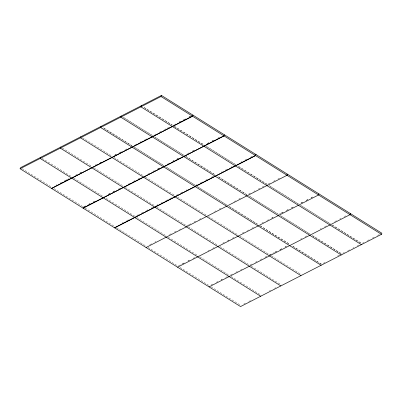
<?xml version="1.0" encoding="UTF-8"?>
<svg xmlns="http://www.w3.org/2000/svg" width="402" height="402" viewBox="0 0 402 402"><rect width="100%" height="100%" fill="white"/><g stroke="black" fill="none" stroke-linecap="round" stroke-linejoin="round"><path stroke-width="0.3" stroke-dasharray="2.01 1.51" d="M55.878 185.327L56.994 184.754M60.345 183.036L62.024 182.176M64.255 181.036L68.722 178.744M75.455 175.292L77.134 174.433M79.923 173.001L81.601 172.141M95.033 165.252L96.711 164.393M100.063 162.679L101.178 162.106M114.61 155.217L116.846 154.072M119.64 152.639L121.871 151.494M125.223 149.78L126.896 148.921M135.308 144.609L136.424 144.037M139.775 142.318L141.449 141.459M144.8 139.74L146.474 138.881M154.886 134.57L156.001 133.997M159.353 132.283L161.026 131.424M164.378 129.705L168.845 127.414M174.463 124.535L175.579 123.962M178.93 122.243L180.604 121.384M182.84 120.238L185.634 118.811M188.98 117.093L190.659 116.233M65.425 180.493L67.099 179.634M80.536 172.744L81.651 172.177M100.113 162.709L101.229 162.137M114.665 155.252L116.339 154.393M119.69 152.675L120.806 152.102M179.543 121.992L180.659 121.419M184.01 119.701L185.684 118.841M189.035 117.123L190.709 116.263M85.706 205.879L83.47 207.025L53.597 188.347M88.495 204.447L90.174 203.588M93.525 201.869L94.641 201.296M108.078 194.412L110.309 193.267M113.103 191.834L115.334 190.689M118.685 188.97L120.359 188.111M128.771 183.799L129.886 183.227M133.238 181.513L134.911 180.654M138.263 178.935L139.936 178.076M148.348 173.764L149.464 173.192M152.815 171.473L154.489 170.614M157.84 168.9L161.192 167.182M167.925 163.73L169.041 163.157M172.393 161.438L174.066 160.579M176.302 159.433L179.096 158.001M187.503 153.69L189.181 152.83M192.528 151.117L193.648 150.544M207.08 143.655L209.316 142.509M212.105 141.077L214.341 139.931M217.693 138.218L219.366 137.358M83.526 207.055L85.199 206.196M88.551 204.482L90.224 203.623M93.576 201.904L94.691 201.332M108.128 194.442L109.801 193.583M113.153 191.865L114.268 191.297M157.896 168.93L159.569 168.071M173.006 161.182L174.121 160.614M177.473 158.896L179.146 158.036M192.583 151.147L193.699 150.574M207.136 143.69L208.809 142.831M212.161 141.112L213.276 140.539M122.233 222.994L123.349 222.422M126.7 220.703L128.374 219.844M136.786 215.532L138.459 214.678M141.811 212.959L142.926 212.387M146.278 210.668L147.951 209.809M151.303 208.09L153.031 207.266M156.363 205.497L158.036 204.638M161.388 202.92L162.503 202.347M165.855 200.633L167.584 199.804M169.765 198.628L172.609 197.231M175.94 195.462L178.176 194.317M180.965 192.885L182.644 192.025M185.99 190.307L187.161 189.769M197.246 184.598L195.518 185.422L165.644 166.75L195.483 185.443M200.543 182.85L202.779 181.704M205.568 180.272L207.804 179.126M211.156 177.408L212.829 176.548M221.241 172.237L222.356 171.664M225.708 169.951L227.381 169.091M230.733 167.373L232.406 166.513M240.818 162.202L241.934 161.629M245.285 159.911L246.959 159.051M250.31 157.338L251.984 156.478M149.825 244.692L151.499 243.833M154.85 242.115L155.966 241.542M169.403 234.652L171.639 233.512M174.428 232.08L176.106 231.22M179.453 229.502L180.624 228.964M188.422 224.904L186.749 225.763L156.835 207.105M188.98 224.617L190.709 223.793M194.005 222.04L196.241 220.899M199.03 219.467L201.266 218.321M214.703 211.432L215.819 210.859M219.17 209.14L220.844 208.281M234.281 201.397L235.446 200.854M238.748 199.106L240.421 198.246M248.833 193.935L250.506 193.076M253.858 191.357L254.974 190.784M258.325 189.071L259.999 188.211M262.235 187.066L265.079 185.669M268.41 183.9L270.084 183.041M273.435 181.322L275.109 180.463M277.903 179.031L279.631 178.207M178.533 265.817L181.885 264.099M182.443 263.812L184.121 262.953M189.704 260.089L187.468 261.235L189.196 260.411M194.729 257.516L192.493 258.657L193.663 258.119M208.166 250.627L209.281 250.054M212.633 248.335L214.306 247.476M222.718 243.165L224.391 242.305M227.743 240.587L228.859 240.019M232.21 238.301L233.884 237.441M242.295 233.13L243.969 232.271M247.32 230.552L248.436 229.979M251.788 228.261L253.461 227.401M261.873 223.09L263.546 222.236M266.898 220.517L268.571 219.658M271.365 218.226L273.038 217.366M279.214 214.201L280.892 213.341M281.45 213.055L283.681 211.909M286.475 210.477L288.711 209.336M291.5 207.904L293.736 206.759M301.028 203.02L302.701 202.161M306.053 200.442L308.289 199.297M311.078 197.864L313.314 196.719M182.498 263.843L184.171 262.983M227.793 240.622L228.909 240.049M271.978 217.974L273.094 217.402M281.5 213.09L283.179 212.231M286.525 210.512L288.204 209.653M291.556 207.934L292.671 207.362M301.078 203.05L302.756 202.191M306.108 200.477L307.781 199.618M311.133 197.9L312.248 197.327M211.156 284.938L212.829 284.078M216.181 282.36L217.854 281.5M221.206 279.782L222.321 279.209M225.673 277.491L227.346 276.636M230.733 274.898L232.406 274.038M235.758 272.325L237.431 271.466M240.783 269.747L241.898 269.174M250.31 264.863L251.984 264.003M255.335 262.285L257.009 261.426M260.36 259.707L262.034 258.853M264.828 257.421L266.501 256.561M274.355 252.536L269.888 254.828L239.979 236.165M274.913 252.25L277.144 251.104M279.938 249.672L282.174 248.526M284.963 247.094L287.199 245.954M300.631 239.064L301.751 238.492M305.098 236.773L306.776 235.914M320.213 229.024L321.329 228.457M324.68 226.738L326.354 225.879M334.76 221.567L336.439 220.708M339.791 218.989L340.906 218.417M344.258 216.698L345.931 215.839M221.256 279.817L222.371 279.244M265.441 257.164L266.556 256.592M269.938 254.858L271.616 253.999M274.963 252.28L276.641 251.421M279.993 249.707L281.666 248.848M285.018 247.129L286.134 246.557M243.773 304.058L245.446 303.198M248.798 301.48L250.471 300.621M269.491 290.872L270.606 290.299M274.516 288.294L275.636 287.721M323.198 263.335L324.876 262.476M337.72 255.893L339.394 255.034M342.775 253.3L344.454 252.441M347.805 250.722L349.479 249.863M352.83 248.145L353.946 247.577M357.298 245.858L358.971 244.999M362.358 243.265L364.031 242.406M367.383 240.687L369.614 239.542M372.408 238.11L374.639 236.964M377.433 235.532L379.664 234.386M143.961 107.374L172.262 125.067M174.413 126.409L204.291 145.087M235.793 164.78L205.914 146.102L235.758 164.795M298.797 204.166L268.918 185.488L297.711 203.528M300.42 205.181L330.293 223.859L300.384 205.196M331.921 224.874L361.272 243.22M144.449 107.716L172.232 125.082M174.378 126.424L203.734 144.775M332.409 225.215L361.237 243.24M122.776 117.037L152.649 135.715L122.741 117.057M184.151 155.408L154.278 136.73L184.121 155.428M185.779 156.423L215.13 174.775M218.326 176.774L247.155 194.794M248.783 195.809L278.656 214.487L248.748 195.829M310.158 234.18L280.284 215.502L310.128 234.195M312.309 235.522L341.66 253.873L312.801 235.868M185.744 156.443L215.095 174.79M218.819 177.116L246.597 194.483M134.142 147.057L164.016 165.73L134.107 147.072M197.141 186.443L227.019 205.115L197.111 186.458M260.144 225.823L289.5 244.175M321.525 264.194L292.174 245.848L321.489 264.214M260.114 225.844L289.465 244.19M82.47 137.7L112.379 156.363M113.972 157.393L143.881 176.056M145.474 177.086L174.86 195.422M177.498 197.111L206.884 215.442M208.477 216.472L238.386 235.135M271.476 255.858L301.389 274.516M62.33 148.026L92.244 166.684M93.832 167.719L123.746 186.377M125.369 187.392L155.247 206.07M188.337 226.798L218.251 245.456M219.839 246.491L249.225 264.823M251.34 266.179L281.254 284.842M42.195 158.348L72.109 177.011M73.697 178.041L103.605 196.699M106.279 198.372L135.107 216.392M136.7 217.427L166.609 236.085M168.202 237.12L198.111 255.778M199.739 256.793L229.612 275.471M231.205 276.506L261.114 295.163M22.095 168.654L51.446 187.005M85.098 208.04L114.972 226.718M116.6 227.733L145.429 245.753M148.102 247.426L177.975 266.104M180.126 267.446L209.477 285.797M211.1 286.812L240.979 305.485M267.295 184.473L237.939 166.121L267.26 184.488M131.992 145.71L103.163 127.69L131.957 145.73M257.471 224.155L228.643 206.131L257.441 224.17"/><path stroke-width="0.6" d="M20.1 168.755L20.522 167.669L161.443 95.43L381.9 233.245L381.478 234.331L240.557 306.57L20.1 168.755L161.021 96.515L161.443 95.43M40.235 158.433L40.657 157.348L40.205 158.448L260.697 296.249M60.792 147.026L60.34 148.127L280.832 285.928M80.928 136.7L80.475 137.806L300.967 275.601M101.068 126.379L100.611 127.484L321.103 265.28M121.203 116.057L120.746 117.158L341.238 254.958M361.378 244.632L140.886 106.837L141.303 105.751M140.916 106.816L141.338 105.731M192.89 115.088L192.468 116.173L51.551 188.417M192.945 115.123L192.523 116.203L51.602 188.448M224.391 134.781L224.025 135.896L83.103 208.141M255.893 154.474L255.471 155.559L114.55 227.803M255.948 154.504L255.526 155.589L114.605 227.833M286.973 175.252L287.395 174.166M287.45 174.197L287.028 175.282L146.052 247.496M318.897 193.859L318.53 194.975L177.553 267.189M349.976 214.638L350.398 213.552M350.449 213.583L350.031 214.668L209.055 286.877M83.053 208.11L223.969 135.866M161.021 96.515L381.478 234.331"/></g></svg>
